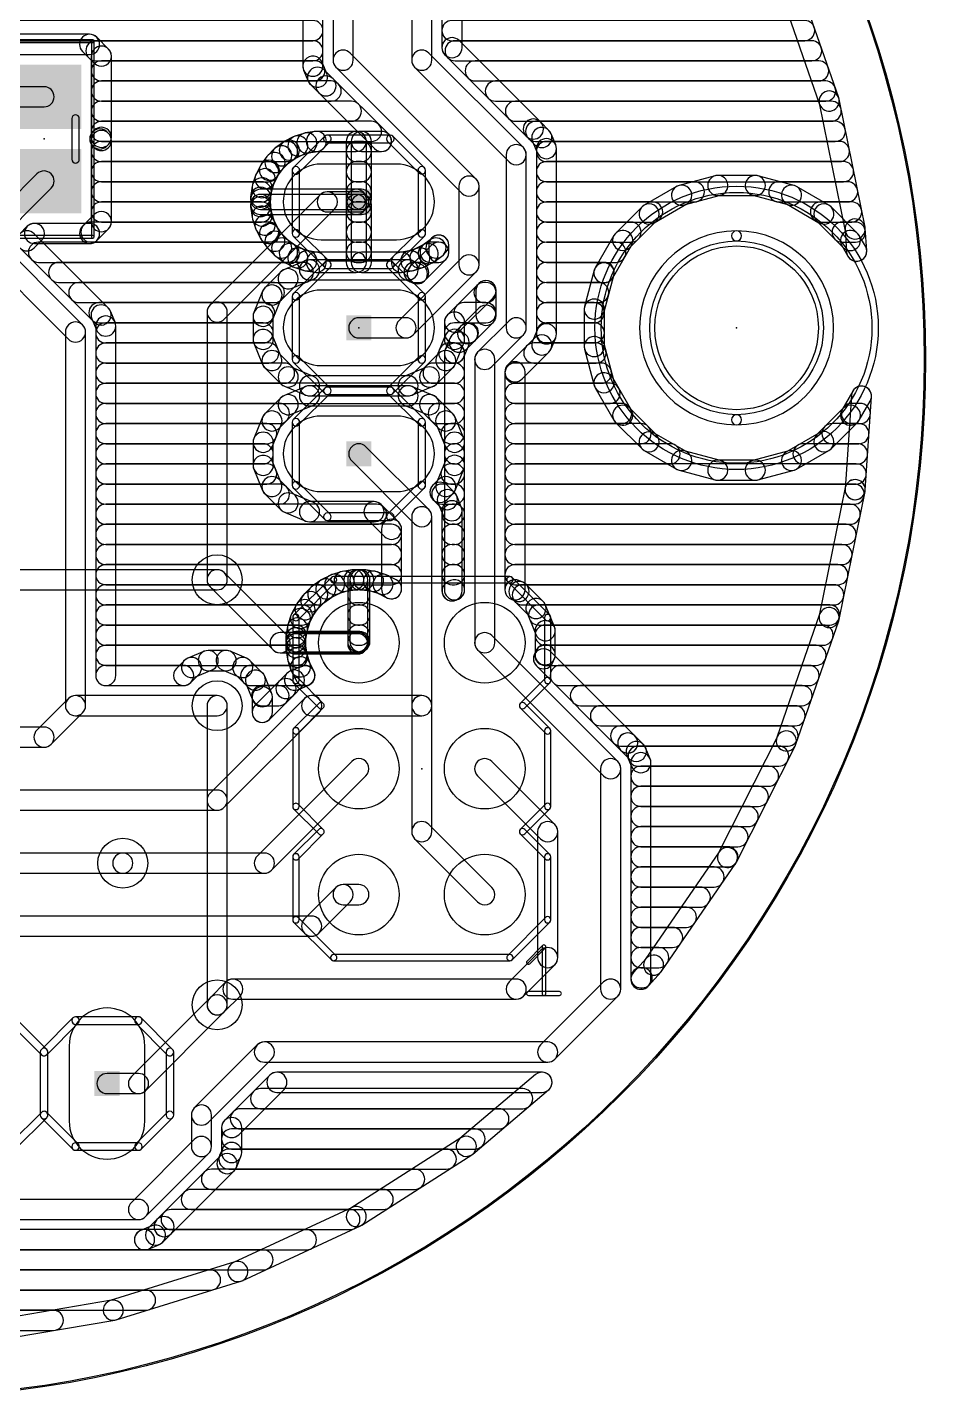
# Model space of a CAD drawing. Extents: x 0.6 to 42.5, y 1.3 to 43.2.
# Drawn here: x 24.43 to 42.55, y 1.27 to 28.92 of the extents above; entities that cross this region are included whole.
import ezdxf

# ---------------------------------------------------------------- set-up
doc = ezdxf.new("R2010")
doc.units = 0
for name, color, linetype in [('1', 22, 'CONTINUOUS'), ('16', 175, 'CONTINUOUS'), ('17', 82, 'CONTINUOUS'), ('18', 82, 'CONTINUOUS'), ('20', 7, 'CONTINUOUS'), ('21', 253, 'CONTINUOUS'), ('23', 7, 'CONTINUOUS'), ('39', 22, 'CONTINUOUS'), ('41', 22, 'CONTINUOUS'), ('42', 175, 'CONTINUOUS'), ('51', 253, 'CONTINUOUS')]:
    doc.layers.add(name, color=color, linetype=linetype)

# ---------------------------------------------------------------- blocks, each defined once
blk = doc.blocks.new('ROUNDP')
blk.add_circle((0, 0), 0.5)
blk = doc.blocks.new('RECT')
blk.add_solid([(-0.5, -0.5), (0.5, -0.5), (-0.5, 0.5), (0.5, 0.5)])
blk = doc.blocks.new('LONGP100')
blk.add_lwpolyline([(-0.5, -0.5), (0.5, -0.5, 1), (0.5, 0.5), (-0.5, 0.5, 1)], format="xyb", close=True)
blk = doc.blocks.new('ROUNDV')
blk.add_circle((0, 0), 0.5)

msp = doc.modelspace()

# ---------------------------------------------------------------- linework, layer by layer
at = {"layer": '1'}
for points in [[(32.1818, 31.4325), (32.1818, 28.2575, 1), (32.5882, 28.2575), (32.5882, 31.4325, 1)], [(33.1978, 28.51), (33.1978, 31.5538, 1), (32.7914, 31.5538), (32.7914, 28.51, 1)], [(31.0007, 28.2575), (31.0007, 30.3775, 1), (30.5943, 30.3775), (30.5943, 28.2575, 1)], [(39.5473, 29.8543), (40.4111, 27.3666, 1), (40.795, 27.4999), (39.9312, 29.9876, 1)], [(29.9847, 29.3236), (29.9847, 28.1362, 1), (30.3911, 28.1362), (30.3911, 29.3236, 1)], [(18.9977, 28.6512), (30.1879, 28.6512, 1), (30.1879, 29.0576), (18.9977, 29.0576, 1)], [(32.9946, 28.6512), (40.1095, 28.6512, 1), (40.1095, 29.0576), (32.9946, 29.0576, 1)], [(25.6833, 28.7796), (23.8467, 28.7796, 1), (23.8467, 28.3732), (25.6833, 28.3732, 1)], [(26.0651, 28.482), (25.827, 28.7201, 1), (25.5397, 28.4327), (25.7777, 28.1947, 1)], [(25.8117, 28.2448), (30.1879, 28.2448, 1), (30.1879, 28.6512), (25.8117, 28.6512, 1)], [(26.1246, 26.7017), (26.1246, 28.3383, 1), (25.7182, 28.3383), (25.7182, 26.7017, 1)], [(34.779, 27.013), (33.1383, 28.6537, 1), (32.8509, 28.3663), (34.4916, 26.7256, 1)], [(33.0566, 28.2448), (40.2507, 28.2448, 1), (40.2507, 28.6512), (33.0566, 28.6512, 1)], [(25.9214, 27.8384), (30.2271, 27.8384, 1), (30.2271, 28.2448), (25.9214, 28.2448, 1)], [(30.0002, 28.0585), (30.093, 27.8344, 1), (30.4684, 27.9899), (30.3756, 28.214, 1)], [(33.4812, 25.8612), (30.9412, 28.4012, 1), (30.6538, 28.1138), (33.1938, 25.5738, 1)], [(32.2413, 28.1138), (34.1463, 26.2088, 1), (34.4337, 26.4962), (32.5287, 28.4012, 1)], [(33.463, 27.8384), (40.3918, 27.8384, 1), (40.3918, 28.2448), (33.463, 28.2448, 1)], [(30.137, 27.7685), (30.3085, 27.597, 1), (30.5959, 27.8844), (30.4244, 28.0559, 1)], [(30.3085, 27.597), (31.43, 26.4755, 1), (31.7174, 26.7629), (30.5959, 27.8844, 1)], [(24.765, 27.7232), (21.17, 27.7232, 1), (21.17, 27.3168), (24.765, 27.3168, 1)], [(25.9214, 27.432), (30.5577, 27.432, 1), (30.5577, 27.8384), (25.9214, 27.8384, 1)], [(33.8694, 27.432), (40.5329, 27.432, 1), (40.5329, 27.8384), (33.8694, 27.8384, 1)], [(25.9214, 27.0256), (30.9641, 27.0256, 1), (30.9641, 27.432), (25.9214, 27.432, 1)], [(34.2758, 27.0256), (40.6446, 27.0256, 1), (40.6446, 27.432), (34.2758, 27.432, 1)], [(40.4039, 27.3927), (40.9285, 24.8121, 1), (41.3267, 24.893), (40.8022, 27.4737, 1)], [(26.0334, 26.5263), (26.0651, 26.558, 1), (25.7777, 26.8453), (25.746, 26.8137, 1)], [(26.0651, 26.782), (26.0334, 26.8137, 1), (25.7461, 26.5263), (25.7777, 26.4946, 1)], [(25.9214, 26.6192), (31.3705, 26.6192, 1), (31.3705, 27.0256), (25.9214, 27.0256, 1)], [(26.1246, 25.0017), (26.1246, 26.6383, 1), (25.7182, 26.6383), (25.7182, 25.0017, 1)], [(30.2253, 26.8199), (30.0357, 26.7899, 1), (30.0993, 26.3885), (30.2888, 26.4185, 1)], [(31.0642, 26.8224), (30.257, 26.8224, 1), (30.257, 26.416), (31.0642, 26.416, 1)], [(31.2674, 25.4508), (31.2674, 26.6192, 1), (30.861, 26.6192), (30.861, 25.4508, 1)], [(31.5737, 26.8224), (31.1658, 26.8224, 1), (31.1658, 26.416), (31.5737, 26.416, 1)], [(30.9626, 26.6192), (30.9626, 25.4508, 1), (31.369, 25.4508), (31.369, 26.6192, 1)], [(34.9505, 26.8415), (34.779, 27.013, 1), (34.4916, 26.7256), (34.6631, 26.5541, 1)], [(34.6822, 26.6192), (40.7272, 26.6192, 1), (40.7272, 27.0256), (34.6822, 27.0256, 1)], [(35.0873, 26.5515), (34.9945, 26.7756, 1), (34.6191, 26.62), (34.7119, 26.396, 1)], [(25.9214, 26.2128), (29.6772, 26.2128, 1), (29.6772, 26.6192), (25.9214, 26.6192, 1)], [(29.5946, 26.6071), (29.4393, 26.4943, 1), (29.6782, 26.1656), (29.8334, 26.2784, 1)], [(29.7927, 26.7109), (29.6217, 26.6238, 1), (29.8063, 26.2617), (29.9772, 26.3488, 1)], [(30.0047, 26.7824), (29.8222, 26.7231, 1), (29.9478, 26.3366), (30.1303, 26.3959, 1)], [(31.0642, 26.2128), (31.1658, 26.2128, 1), (31.1658, 26.6192), (31.0642, 26.6192, 1)], [(34.0868, 26.3525), (34.0868, 22.86, 1), (34.4932, 22.86), (34.4932, 26.3525, 1)], [(35.1028, 22.7387), (35.1028, 26.4738, 1), (34.6964, 26.4738), (34.6964, 22.7387, 1)], [(34.8996, 26.2128), (40.8098, 26.2128, 1), (40.8098, 26.6192), (34.8996, 26.6192, 1)], [(29.2587, 26.3137), (29.1459, 26.1584, 1), (29.4746, 25.9196), (29.5874, 26.0748, 1)], [(29.4151, 26.4736), (29.2794, 26.3379, 1), (29.5667, 26.0506), (29.7024, 26.1863, 1)], [(23.7037, 24.4713), (24.9087, 25.6763, 1), (24.6213, 25.9637), (23.4163, 24.7587, 1)], [(25.9214, 25.8064), (29.2953, 25.8064, 1), (29.2953, 26.2128), (25.9214, 26.2128, 1)], [(29.0299, 25.9308), (28.9706, 25.7483, 1), (29.3571, 25.6227), (29.4164, 25.8052, 1)], [(29.1292, 26.1312), (29.0421, 25.9603, 1), (29.4042, 25.7758), (29.4913, 25.9467, 1)], [(31.0642, 25.8064), (31.1658, 25.8064, 1), (31.1658, 26.2128), (31.0642, 26.2128, 1)], [(34.8996, 25.8064), (40.8924, 25.8064, 1), (40.8924, 26.2128), (34.8996, 26.2128, 1)], [(25.9214, 25.4), (29.1508, 25.4, 1), (29.1508, 25.8064), (25.9214, 25.8064, 1)], [(28.9631, 25.7173), (28.9331, 25.5277, 1), (29.3345, 25.4642), (29.3645, 25.6537, 1)], [(31.0642, 25.4), (31.1658, 25.4, 1), (31.1658, 25.8064), (31.0642, 25.8064, 1)], [(33.5407, 24.13), (33.5407, 25.7175, 1), (33.1343, 25.7175), (33.1343, 24.13, 1)], [(34.8996, 25.4), (37.8832, 25.4, 1), (37.8832, 25.8064), (34.8996, 25.8064, 1)], [(37.5255, 25.7106), (36.8711, 25.3327, 1), (37.0743, 24.9808), (37.7287, 25.3586, 1)], [(38.3045, 25.9265), (37.5746, 25.7309, 1), (37.6797, 25.3383), (38.4097, 25.5339, 1)], [(39.1129, 25.9334), (38.3571, 25.9334, 1), (38.3571, 25.527), (39.1129, 25.527, 1)], [(39.8954, 25.7309), (39.1655, 25.9265, 1), (39.0603, 25.5339), (39.7903, 25.3383, 1)], [(39.5868, 25.4), (40.975, 25.4, 1), (40.975, 25.8064), (39.5868, 25.8064, 1)], [(40.5989, 25.3327), (39.9445, 25.7106, 1), (39.7413, 25.3586), (40.3957, 24.9808, 1)], [(30.3363, 25.5437), (28.1138, 23.3212, 1), (28.4012, 23.0338), (30.6237, 25.2563, 1)], [(28.9306, 25.496), (28.9306, 25.4508, 1), (29.337, 25.4508), (29.337, 25.4959, 1)], [(29.1338, 25.2476), (31.0642, 25.2476, 1), (31.0642, 25.654), (29.1338, 25.654, 1)], [(31.0642, 25.5524), (29.1338, 25.5524, 1), (29.1338, 25.146), (31.0642, 25.146, 1)], [(28.9306, 25.3492), (28.9306, 25.304, 1), (29.337, 25.304), (29.337, 25.3492, 1)], [(28.9331, 25.2723), (28.9631, 25.0827, 1), (29.3645, 25.1463), (29.3345, 25.3358, 1)], [(31.115, 25.6032), (30.48, 25.6032, 1), (30.48, 25.1968), (31.115, 25.1968, 1)], [(30.861, 25.4508), (30.861, 25.3492, 1), (31.2674, 25.3492), (31.2674, 25.4508, 1)], [(31.1658, 25.654), (31.0642, 25.654, 1), (31.0642, 25.2476), (31.1658, 25.2476, 1)], [(31.2674, 24.1808), (31.2674, 25.3492, 1), (30.861, 25.3492), (30.861, 24.1808, 1)], [(31.0642, 25.146), (31.1658, 25.146, 1), (31.1658, 25.5524), (31.0642, 25.5524, 1)], [(30.9626, 25.3492), (30.9626, 24.1808, 1), (31.369, 24.1808), (31.369, 25.3492, 1)], [(25.827, 24.6199), (26.0651, 24.858, 1), (25.7777, 25.1453), (25.5397, 24.9073, 1)], [(25.9214, 24.9936), (29.1508, 24.9936, 1), (29.1508, 25.4), (25.9214, 25.4, 1)], [(28.9706, 25.0517), (29.0299, 24.8692, 1), (29.4164, 24.9948), (29.3571, 25.1773, 1)], [(31.0642, 24.9936), (31.1658, 24.9936, 1), (31.1658, 25.4), (31.0642, 25.4, 1)], [(34.8996, 24.9936), (37.0421, 24.9936, 1), (37.0421, 25.4), (34.8996, 25.4, 1)], [(36.829, 25.3004), (36.2946, 24.766, 1), (36.582, 24.4787), (37.1163, 25.013, 1)], [(40.4279, 24.9936), (41.0576, 24.9936, 1), (41.0576, 25.4), (40.4279, 25.4, 1)], [(41.1754, 24.766), (40.641, 25.3004, 1), (40.3537, 25.013), (40.888, 24.4787, 1)], [(24.5658, 24.4713), (24.7144, 24.6199, 1), (24.427, 24.9073), (24.2784, 24.7587, 1)], [(24.5707, 24.5604), (25.6833, 24.5604, 1), (25.6833, 24.9668), (24.5707, 24.9668, 1)], [(25.7101, 24.5872), (29.2953, 24.5872, 1), (29.2953, 24.9936), (25.7101, 24.9936, 1)], [(29.0421, 24.8397), (29.1292, 24.6687, 1), (29.4913, 24.8533), (29.4042, 25.0242, 1)], [(29.1459, 24.6416), (29.2587, 24.4863, 1), (29.5874, 24.7252), (29.4746, 24.8804, 1)], [(31.0642, 24.5872), (31.1658, 24.5872, 1), (31.1658, 24.9936), (31.0642, 24.9936, 1)], [(34.8996, 24.5872), (36.6063, 24.5872, 1), (36.6063, 24.9936), (34.8996, 24.9936, 1)], [(40.8637, 24.5872), (41.1317, 24.5872, 1), (41.1317, 24.9936), (40.8637, 24.9936, 1)], [(40.9248, 24.839), (40.9548, 24.3908, 1), (41.3603, 24.4179), (41.3303, 24.8661, 1)], [(25.5437, 22.9187), (23.7037, 24.7587, 1), (23.4163, 24.4713), (25.2563, 22.6313, 1)], [(26.0605, 23.264), (24.5658, 24.7587, 1), (24.2784, 24.4713), (25.7731, 22.9766, 1)], [(29.2794, 24.4621), (29.4151, 24.3264, 1), (29.7024, 24.6137), (29.5667, 24.7494, 1)], [(29.4393, 24.3057), (29.5946, 24.1929, 1), (29.8334, 24.5216), (29.6782, 24.6344, 1)], [(32.6354, 24.1929), (32.7907, 24.3057, 1), (32.5518, 24.6344), (32.3966, 24.5216, 1)], [(32.8149, 24.3264), (32.8716, 24.383, 1), (32.5842, 24.6704), (32.5276, 24.6137, 1)], [(32.5247, 24.5267), (32.5247, 24.3825, 1), (32.9311, 24.3825), (32.9311, 24.5267, 1)], [(36.2623, 24.7239), (35.8844, 24.0695, 1), (36.2364, 23.8663), (36.6142, 24.5207, 1)], [(41.3336, 24.506), (41.2077, 24.7239, 1), (40.8558, 24.5207), (40.9816, 24.3027, 1)], [(24.6531, 24.1808), (29.6772, 24.1808, 1), (29.6772, 24.5872), (24.6531, 24.5872, 1)], [(29.6217, 24.1762), (29.7927, 24.0891, 1), (29.9772, 24.4512), (29.8063, 24.5383, 1)], [(29.8222, 24.0769), (30.0047, 24.0176, 1), (30.1303, 24.4041), (29.9478, 24.4634, 1)], [(30.0357, 24.0101), (30.2253, 23.9801, 1), (30.2888, 24.3815), (30.0993, 24.4115, 1)], [(30.257, 23.9776), (31.0642, 23.9776, 1), (31.0642, 24.384), (30.257, 24.384, 1)], [(31.0642, 24.1808), (31.1658, 24.1808, 1), (31.1658, 24.5872), (31.0642, 24.5872, 1)], [(31.1658, 23.9776), (31.973, 23.9776, 1), (31.973, 24.384), (31.1658, 24.384, 1)], [(32.0047, 23.9801), (32.1943, 24.0101, 1), (32.1307, 24.4115), (31.9412, 24.3815, 1)], [(32.2253, 24.0176), (32.4078, 24.0769, 1), (32.2822, 24.4634), (32.0997, 24.4041, 1)], [(32.5842, 24.5262), (32.1527, 24.0946, 1), (32.44, 23.8073), (32.8716, 24.2388, 1)], [(32.4373, 24.0891), (32.6082, 24.1762, 1), (32.4237, 24.5383), (32.2528, 24.4512, 1)], [(32.5528, 24.1808), (32.7279, 24.1808, 1), (32.7279, 24.5872), (32.5528, 24.5872, 1)], [(34.8996, 24.1808), (36.3007, 24.1808, 1), (36.3007, 24.5872), (34.8996, 24.5872, 1)], [(25.0595, 23.7744), (29.998, 23.7744, 1), (29.998, 24.1808), (25.0595, 24.1808, 1)], [(30.0428, 24.2161), (29.6134, 24.0383, 1), (29.7689, 23.6628), (30.1983, 23.8407, 1)], [(32.1094, 24.2316), (30.1206, 24.2316, 1), (30.1206, 23.8252), (32.1094, 23.8252, 1)], [(32.2112, 22.7163), (33.4812, 23.9863, 1), (33.1938, 24.2737), (31.9238, 23.0037, 1)], [(32.3741, 24.1387), (32.1872, 24.2161, 1), (32.0316, 23.8407), (32.2186, 23.7632, 1)], [(32.232, 23.7744), (32.323, 23.7744, 1), (32.323, 24.1808), (32.232, 24.1808, 1)], [(34.8996, 23.7744), (36.066, 23.7744, 1), (36.066, 24.1808), (34.8996, 24.1808, 1)], [(35.8641, 24.0204), (35.6685, 23.2905, 1), (36.0611, 23.1853), (36.2567, 23.9153, 1)], [(29.5475, 23.9942), (29.2188, 23.6655, 1), (29.5062, 23.3782), (29.8348, 23.7068, 1)], [(33.1891, 22.8321), (33.8241, 23.4671, 1), (33.5367, 23.7545), (32.9017, 23.1195, 1)], [(33.4772, 23.6108), (33.4772, 23.1125, 1), (33.8836, 23.1125), (33.8836, 23.6108, 1)], [(25.4659, 23.368), (29.4118, 23.368, 1), (29.4118, 23.7744), (25.4659, 23.7744, 1)], [(29.1747, 23.5996), (28.9969, 23.1702, 1), (29.3723, 23.0146), (29.5502, 23.4441, 1)], [(33.6408, 23.368), (33.6804, 23.368, 1), (33.6804, 23.7744), (33.6408, 23.7744, 1)], [(34.8996, 23.368), (35.9541, 23.368, 1), (35.9541, 23.7744), (34.8996, 23.7744, 1)], [(25.8723, 22.9616), (29.2146, 22.9616, 1), (29.2146, 23.368), (25.8723, 23.368, 1)], [(26.1973, 22.974), (26.1045, 23.1981, 1), (25.7291, 23.0425), (25.8219, 22.8185, 1)], [(28.0543, 23.1775), (28.0543, 17.78, 1), (28.4607, 17.78), (28.4607, 23.1775, 1)], [(28.9814, 23.0924), (28.9814, 22.6276, 1), (29.3878, 22.6276), (29.3878, 23.0924, 1)], [(33.2344, 22.9616), (33.6804, 22.9616, 1), (33.6804, 23.368), (33.2344, 23.368, 1)], [(33.5367, 23.2562), (33.166, 22.8855, 1), (33.4534, 22.5981), (33.8241, 22.9688, 1)], [(34.8996, 22.9616), (35.8648, 22.9616, 1), (35.8648, 23.368), (34.8996, 23.368, 1)], [(35.6616, 23.2379), (35.6616, 22.4821, 1), (36.068, 22.4821), (36.068, 23.2379, 1)], [(25.6032, 15.24), (25.6032, 22.775, 1), (25.1968, 22.775), (25.1968, 15.24, 1)], [(26.2128, 15.8496), (26.2128, 22.8963, 1), (25.8064, 22.8963), (25.8064, 15.8496, 1)], [(26.0096, 22.5552), (29.1846, 22.5552, 1), (29.1846, 22.9616), (26.0096, 22.9616, 1)], [(31.115, 22.6568), (32.0675, 22.6568, 1), (32.0675, 23.0632), (31.115, 23.0632, 1)], [(33.2486, 22.6276), (33.2486, 22.9758, 1), (32.8422, 22.9758), (32.8422, 22.6276, 1)], [(33.0454, 22.5552), (33.3263, 22.5552, 1), (33.3263, 22.9616), (33.0454, 22.9616, 1)], [(34.1463, 23.0037), (33.5113, 22.3687, 1), (33.7987, 22.0813), (34.4337, 22.7163, 1)], [(34.8996, 22.5552), (35.8648, 22.5552, 1), (35.8648, 22.9616), (34.8996, 22.9616, 1)], [(28.9969, 22.5498), (29.1747, 22.1204, 1), (29.5502, 22.2759), (29.3723, 22.7053, 1)], [(33.0553, 22.1204), (33.2331, 22.5498, 1), (32.8577, 22.7053), (32.6798, 22.2759, 1)], [(32.9505, 22.6481), (32.8577, 22.424, 1), (33.2331, 22.2685), (33.3259, 22.4925, 1)], [(33.166, 22.8855), (32.9945, 22.714, 1), (33.2819, 22.4266), (33.4534, 22.5981, 1)], [(34.4083, 21.8288), (34.9505, 22.371, 1), (34.6631, 22.6584), (34.1209, 22.1162, 1)], [(34.9945, 22.4369), (35.0873, 22.661, 1), (34.7119, 22.8165), (34.6191, 22.5924, 1)], [(35.6685, 22.4295), (35.8641, 21.6996, 1), (36.2567, 21.8047), (36.0611, 22.5347, 1)], [(26.0096, 22.1488), (29.2988, 22.1488, 1), (29.2988, 22.5552), (26.0096, 22.5552, 1)], [(29.2188, 22.0545), (29.5475, 21.7258, 1), (29.8348, 22.0132), (29.5062, 22.3418, 1)], [(32.6825, 21.7258), (33.0112, 22.0545, 1), (32.7238, 22.3418), (32.3952, 22.0132, 1)], [(32.9312, 22.1488), (33.0478, 22.1488, 1), (33.0478, 22.5552), (32.9312, 22.5552, 1)], [(32.8422, 22.3463), (32.8422, 17.5771, 1), (33.2486, 17.5771), (33.2486, 22.3463, 1)], [(33.4518, 22.225), (33.4518, 16.51, 1), (33.8582, 16.51), (33.8582, 22.225, 1)], [(34.6441, 22.1488), (35.8997, 22.1488, 1), (35.8997, 22.5552), (34.6441, 22.5552, 1)], [(26.0096, 21.7424), (29.615, 21.7424, 1), (29.615, 22.1488), (26.0096, 22.1488, 1)], [(32.615, 21.7424), (33.0454, 21.7424, 1), (33.0454, 22.1488), (32.615, 22.1488, 1)], [(34.4678, 17.5771), (34.4678, 21.9725, 1), (34.0614, 21.9725), (34.0614, 17.5771, 1)], [(34.2646, 21.7424), (36.0086, 21.7424, 1), (36.0086, 22.1488), (34.2646, 22.1488, 1)], [(29.6134, 21.6817), (30.0428, 21.5039, 1), (30.1983, 21.8793), (29.7689, 22.0572, 1)], [(30.1206, 21.4884), (32.1094, 21.4884, 1), (32.1094, 21.8948), (30.1206, 21.8948, 1)], [(32.1872, 21.5039), (32.6166, 21.6817, 1), (32.4611, 22.0572), (32.0316, 21.8793, 1)], [(35.8844, 21.6505), (36.2623, 20.9961, 1), (36.6142, 21.1993), (36.2364, 21.8537, 1)], [(26.0096, 21.336), (33.0454, 21.336, 1), (33.0454, 21.7424), (26.0096, 21.7424, 1)], [(30.0428, 21.6761), (29.6134, 21.4983, 1), (29.7689, 21.1228), (30.1983, 21.3007, 1)], [(32.1094, 21.6916), (30.1206, 21.6916, 1), (30.1206, 21.2852), (32.1094, 21.2852, 1)], [(32.6166, 21.4983), (32.1872, 21.6761, 1), (32.0316, 21.3007), (32.4611, 21.1228, 1)], [(34.2646, 21.336), (36.1833, 21.336, 1), (36.1833, 21.7424), (34.2646, 21.7424, 1)], [(41.2077, 20.9961), (41.4297, 21.3806, 1), (41.0778, 21.5838), (40.8558, 21.1993, 1)], [(41.051, 21.4958), (40.9248, 19.611, 1), (41.3303, 19.5839), (41.4565, 21.4686, 1)], [(26.0096, 20.9296), (29.5134, 20.9296, 1), (29.5134, 21.336), (26.0096, 21.336, 1)], [(29.5475, 21.4542), (29.2188, 21.1255, 1), (29.5062, 20.8382), (29.8348, 21.1668, 1)], [(33.0112, 21.1255), (32.6825, 21.4542, 1), (32.3952, 21.1668), (32.7238, 20.8382, 1)], [(32.7166, 20.9296), (33.0454, 20.9296, 1), (33.0454, 21.336), (32.7166, 21.336, 1)], [(34.2646, 20.9296), (36.418, 20.9296, 1), (36.418, 21.336), (34.2646, 21.336, 1)], [(36.2946, 20.954), (36.829, 20.4196, 1), (37.1163, 20.707), (36.582, 21.2413, 1)], [(40.641, 20.4196), (41.1754, 20.954, 1), (40.888, 21.2413), (40.3537, 20.707, 1)], [(41.052, 20.9296), (41.2304, 20.9296, 1), (41.2304, 21.336), (41.052, 21.336, 1)], [(29.1747, 21.0596), (28.9969, 20.6302, 1), (29.3723, 20.4746), (29.5502, 20.9041, 1)], [(33.2331, 20.6302), (33.0553, 21.0596, 1), (32.6798, 20.9041), (32.8577, 20.4746, 1)], [(26.0096, 20.5232), (29.2567, 20.5232, 1), (29.2567, 20.9296), (26.0096, 20.9296, 1)], [(28.9814, 20.5524), (28.9814, 20.0876, 1), (29.3878, 20.0876), (29.3878, 20.5524, 1)], [(32.9733, 20.5232), (33.0454, 20.5232, 1), (33.0454, 20.9296), (32.9733, 20.9296, 1)], [(33.2486, 20.0876), (33.2486, 20.5524, 1), (32.8422, 20.5524), (32.8422, 20.0876, 1)], [(34.2646, 20.5232), (36.8095, 20.5232, 1), (36.8095, 20.9296), (34.2646, 20.9296, 1)], [(36.8711, 20.3873), (37.5255, 20.0094, 1), (37.7287, 20.3614), (37.0743, 20.7392, 1)], [(39.9445, 20.0094), (40.5989, 20.3873, 1), (40.3957, 20.7392), (39.7413, 20.3614, 1)], [(40.6605, 20.5232), (41.2032, 20.5232, 1), (41.2032, 20.9296), (40.6605, 20.9296, 1)], [(26.0096, 20.1168), (29.1846, 20.1168, 1), (29.1846, 20.5232), (26.0096, 20.5232, 1)], [(32.5287, 19.1937), (31.2587, 20.4637, 1), (30.9713, 20.1763), (32.2413, 18.9063, 1)], [(33.0454, 20.1168), (33.0454, 20.1168, 1), (33.0454, 20.5232), (33.0454, 20.5232, 1)], [(34.2646, 20.1168), (37.394, 20.1168, 1), (37.394, 20.5232), (34.2646, 20.5232, 1)], [(40.076, 20.1168), (41.176, 20.1168, 1), (41.176, 20.5232), (40.076, 20.5232, 1)], [(28.9969, 20.0098), (29.1747, 19.5804, 1), (29.5502, 19.7359), (29.3723, 20.1653, 1)], [(33.0553, 19.5804), (33.2331, 20.0098, 1), (32.8577, 20.1653), (32.6798, 19.7359, 1)], [(37.5746, 19.9891), (38.3045, 19.7935, 1), (38.4097, 20.1861), (37.6797, 20.3817, 1)], [(38.3571, 19.7866), (39.1129, 19.7866, 1), (39.1129, 20.193), (38.3571, 20.193, 1)], [(39.1655, 19.7935), (39.8954, 19.9891, 1), (39.7903, 20.3817), (39.0603, 20.1861, 1)], [(26.0096, 19.7104), (29.2567, 19.7104, 1), (29.2567, 20.1168), (26.0096, 20.1168, 1)], [(32.9733, 19.7104), (33.0454, 19.7104, 1), (33.0454, 20.1168), (32.9733, 20.1168, 1)], [(34.2646, 19.7104), (41.1487, 19.7104, 1), (41.1487, 20.1168), (34.2646, 20.1168, 1)], [(26.0096, 19.304), (29.5134, 19.304, 1), (29.5134, 19.7104), (26.0096, 19.7104, 1)], [(29.2188, 19.5145), (29.5475, 19.1858, 1), (29.8348, 19.4732), (29.5062, 19.8018, 1)], [(32.8969, 19.4002), (33.0112, 19.5145, 1), (32.7238, 19.8018), (32.6095, 19.6875, 1)], [(33.0455, 19.539), (32.8969, 19.6876, 1), (32.6095, 19.4002), (32.7581, 19.2516, 1)], [(32.7899, 19.304), (33.0454, 19.304, 1), (33.0454, 19.7104), (32.7899, 19.7104, 1)], [(34.2646, 19.304), (41.1092, 19.304, 1), (41.1092, 19.7104), (34.2646, 19.7104, 1)], [(40.9285, 19.6379), (40.4039, 17.0573, 1), (40.8022, 16.9763), (41.3267, 19.557, 1)], [(41.1276, 19.8007), (41.1276, 19.8007, 1), (41.1276, 19.3943), (41.1276, 19.3943, 1)], [(29.6134, 19.1417), (30.0428, 18.9639, 1), (30.1983, 19.3393), (29.7689, 19.5172, 1)], [(33.1823, 19.249), (33.0895, 19.4731, 1), (32.7141, 19.3175), (32.8069, 19.0935, 1)], [(33.1978, 17.5561), (33.1978, 19.1713, 1), (32.7914, 19.1713), (32.7914, 17.5561, 1)], [(26.0096, 18.8976), (31.4721, 18.8976, 1), (31.4721, 19.304), (26.0096, 19.304, 1)], [(30.1206, 18.9484), (31.4213, 18.9484, 1), (31.4213, 19.3548), (30.1206, 19.3548, 1)], [(31.2776, 19.0079), (31.6317, 18.6538, 1), (31.9191, 18.9412), (31.565, 19.2953, 1)], [(32.5882, 15.24), (32.5882, 19.05, 1), (32.1818, 19.05), (32.1818, 15.24, 1)], [(32.9946, 18.8976), (33.0454, 18.8976, 1), (33.0454, 19.304), (32.9946, 19.304, 1)], [(34.2646, 18.8976), (41.0266, 18.8976, 1), (41.0266, 19.304), (34.2646, 19.304, 1)], [(26.0096, 18.4912), (31.7754, 18.4912, 1), (31.7754, 18.8976), (26.0096, 18.8976, 1)], [(31.5722, 18.7975), (31.5722, 17.5989, 1), (31.9786, 17.5989), (31.9786, 18.7975, 1)], [(32.9946, 18.4912), (33.0454, 18.4912, 1), (33.0454, 18.8976), (32.9946, 18.8976, 1)], [(34.2646, 18.4912), (40.944, 18.4912, 1), (40.944, 18.8976), (34.2646, 18.8976, 1)], [(26.0096, 18.0848), (31.7754, 18.0848, 1), (31.7754, 18.4912), (26.0096, 18.4912, 1)], [(32.9946, 18.0848), (33.0454, 18.0848, 1), (33.0454, 18.4912), (32.9946, 18.4912, 1)], [(34.2646, 18.0848), (40.8614, 18.0848, 1), (40.8614, 18.4912), (34.2646, 18.4912, 1)], [(26.0096, 17.6784), (31.7754, 17.6784, 1), (31.7754, 18.0848), (26.0096, 18.0848, 1)], [(28.1138, 17.6363), (29.3838, 16.3663, 1), (29.6712, 16.6537), (28.4012, 17.9237, 1)], [(30.9833, 17.9807), (30.7858, 17.9494, 1), (30.8494, 17.548), (31.0468, 17.5793, 1)], [(31.0932, 17.9832), (31.015, 17.9832, 1), (31.015, 17.5768), (31.0932, 17.5768, 1)], [(31.2964, 16.5318), (31.2964, 17.78, 1), (30.89, 17.78), (30.89, 16.5318, 1)], [(31.2149, 17.9832), (31.1368, 17.9832, 1), (31.1368, 17.5768), (31.215, 17.5768, 1)], [(30.9336, 17.78), (30.9336, 16.5318, 1), (31.34, 16.5318), (31.34, 17.78, 1)], [(31.4442, 17.9494), (31.2467, 17.9807, 1), (31.1832, 17.5793), (31.3806, 17.548, 1)], [(32.9946, 17.6784), (33.0454, 17.6784, 1), (33.0454, 18.0848), (32.9946, 18.0848, 1)], [(34.2646, 17.6784), (40.7788, 17.6784, 1), (40.7788, 18.0848), (34.2646, 18.0848, 1)], [(30.3299, 17.7606), (30.1682, 17.6431, 1), (30.4071, 17.3143), (30.5688, 17.4318, 1)], [(30.5352, 17.868), (30.3571, 17.7773, 1), (30.5416, 17.4151), (30.7197, 17.5059, 1)], [(30.7548, 17.942), (30.5647, 17.8802, 1), (30.6903, 17.4937), (30.8804, 17.5555, 1)], [(31.6653, 17.8802), (31.4752, 17.942, 1), (31.3496, 17.5555), (31.5397, 17.4937, 1)], [(31.8677, 17.7799), (31.6948, 17.868, 1), (31.5103, 17.5059), (31.6831, 17.4178, 1)], [(32.9676, 17.7649), (32.9168, 17.7438, 1), (33.0724, 17.3684), (33.1232, 17.3894, 1)], [(34.4234, 17.7313), (34.3424, 17.7649, 1), (34.1868, 17.3894), (34.2679, 17.3559, 1)], [(34.8323, 17.3443), (34.4893, 17.6873, 1), (34.2019, 17.3999), (34.5449, 17.0569, 1)], [(26.0096, 17.272), (30.2842, 17.272, 1), (30.2842, 17.6784), (26.0096, 17.6784, 1)], [(29.9819, 17.4568), (29.8644, 17.2951, 1), (30.1932, 17.0562), (30.3107, 17.2179, 1)], [(30.144, 17.6224), (30.0026, 17.481, 1), (30.29, 17.1937), (30.4313, 17.335, 1)], [(31.0932, 17.272), (31.1368, 17.272, 1), (31.1368, 17.6784), (31.0932, 17.6784, 1)], [(34.414, 17.272), (40.6962, 17.272, 1), (40.6962, 17.6784), (34.414, 17.6784, 1)], [(26.0096, 16.8656), (29.9744, 16.8656, 1), (29.9744, 17.272), (26.0096, 17.272, 1)], [(29.7448, 17.0603), (29.683, 16.8702, 1), (30.0695, 16.7446), (30.1313, 16.9347, 1)], [(29.8477, 17.2679), (29.757, 17.0898, 1), (30.1191, 16.9053), (30.2098, 17.0834, 1)], [(31.0932, 16.8656), (31.1368, 16.8656, 1), (31.1368, 17.272), (31.0932, 17.272, 1)], [(35.0619, 16.8303), (34.8763, 17.2784, 1), (34.5009, 17.1229), (34.6865, 16.6748, 1)], [(34.7432, 16.8656), (40.6136, 16.8656, 1), (40.6136, 17.272), (34.7432, 17.272, 1)], [(40.4111, 17.0834), (39.5473, 14.5957, 1), (39.9312, 14.4624), (40.795, 16.9501, 1)], [(29.6756, 16.8392), (29.6443, 16.6417, 1), (30.0457, 16.5782), (30.077, 16.7756, 1)], [(35.0774, 16.2675), (35.0774, 16.7525, 1), (34.671, 16.7525), (34.671, 16.2675, 1)], [(26.0096, 16.4592), (29.8533, 16.4592, 1), (29.8533, 16.8656), (26.0096, 16.8656, 1)], [(29.5275, 16.3068), (31.115, 16.3068, 1), (31.115, 16.7132), (29.5275, 16.7132, 1)], [(29.6418, 16.61), (29.6418, 16.5318, 1), (30.0482, 16.5318), (30.0482, 16.61, 1)], [(29.845, 16.3286), (31.0932, 16.3286, 1), (31.0932, 16.735), (29.845, 16.735, 1)], [(31.0932, 16.6914), (29.845, 16.6914, 1), (29.845, 16.285), (31.0932, 16.285, 1)], [(29.6418, 16.4882), (29.6418, 16.41, 1), (30.0482, 16.41), (30.0482, 16.4882, 1)], [(29.6443, 16.3783), (29.6756, 16.1808, 1), (30.077, 16.2444), (30.0457, 16.4418, 1)], [(31.0932, 16.4592), (31.1368, 16.4592, 1), (31.1368, 16.8656), (31.0932, 16.8656, 1)], [(31.1368, 16.735), (31.0932, 16.735, 1), (31.0932, 16.3286), (31.1368, 16.3286, 1)], [(30.89, 16.5318), (30.89, 16.4882, 1), (31.2964, 16.4882), (31.2964, 16.5318, 1)], [(33.5113, 16.3663), (36.0513, 13.8263, 1), (36.3387, 14.1137), (33.7987, 16.6537, 1)], [(34.8742, 16.4592), (40.48, 16.4592, 1), (40.48, 16.8656), (34.8742, 16.8656, 1)], [(26.0096, 16.0528), (29.8694, 16.0528, 1), (29.8694, 16.4592), (26.0096, 16.4592, 1)], [(27.9988, 16.3373), (27.6645, 16.1989, 1), (27.82, 15.8234), (28.1543, 15.9619, 1)], [(28.4384, 16.3528), (28.0766, 16.3528, 1), (28.0766, 15.9464), (28.4384, 15.9464, 1)], [(28.8505, 16.1989), (28.5162, 16.3373, 1), (28.3607, 15.9619), (28.695, 15.8234, 1)], [(29.683, 16.1498), (29.7448, 15.9597, 1), (30.1313, 16.0853), (30.0695, 16.2754, 1)], [(35.0284, 16.1087), (35.0619, 16.1897, 1), (34.6865, 16.3452), (34.6529, 16.2642, 1)], [(36.684, 14.6305), (34.9843, 16.3301, 1), (34.697, 16.0428), (36.3966, 14.3431, 1)], [(34.8694, 16.0528), (40.3389, 16.0528, 1), (40.3389, 16.4592), (34.8694, 16.4592, 1)], [(27.5807, 16.0528), (26.0096, 16.0528, 1), (26.0096, 15.6464), (27.5807, 15.6464, 1)], [(26.0096, 15.6464), (27.5807, 15.6464, 1), (27.5807, 16.0528), (26.0096, 16.0528, 1)], [(27.5986, 16.1548), (27.437, 15.9933, 1), (27.7244, 15.7059), (27.8859, 15.8674, 1)], [(29.1723, 15.8989), (28.9164, 16.1548, 1), (28.6291, 15.8674), (28.8849, 15.6116, 1)], [(28.9343, 15.6464), (30.0261, 15.6464, 1), (30.0261, 16.0528), (28.9343, 16.0528, 1)], [(29.951, 16.0322), (29.7394, 15.9445, 1), (29.8949, 15.5691), (30.1065, 15.6567, 1)], [(29.757, 15.9302), (29.8477, 15.7522, 1), (30.2098, 15.9367), (30.1191, 16.1147, 1)], [(35.1775, 15.6464), (40.1977, 15.6464, 1), (40.1977, 16.0528), (35.1775, 16.0528, 1)], [(29.3548, 15.4987), (29.2164, 15.833, 1), (28.8409, 15.6775), (28.9794, 15.3432, 1)], [(29.502, 15.729), (29.0234, 15.2504, 1), (29.3108, 14.963), (29.7894, 15.4416, 1)], [(29.6735, 15.9005), (29.502, 15.729, 1), (29.7894, 15.4416), (29.9609, 15.6131, 1)], [(29.1579, 15.24), (29.5036, 15.24, 1), (29.5036, 15.6464), (29.1579, 15.6464, 1)], [(29.3703, 15.1067), (29.3703, 15.4209, 1), (28.9639, 15.4209), (28.9639, 15.1067, 1)], [(35.5839, 15.24), (40.0566, 15.24, 1), (40.0566, 15.6464), (35.5839, 15.6464, 1)], [(24.9087, 14.4613), (25.5437, 15.0963, 1), (25.2563, 15.3837), (24.6213, 14.7487, 1)], [(28.2575, 15.4432), (25.4, 15.4432, 1), (25.4, 15.0368), (28.2575, 15.0368, 1)], [(28.4012, 13.1913), (30.3062, 15.0963, 1), (30.0188, 15.3837), (28.1138, 13.4787, 1)], [(30.1625, 15.0368), (32.385, 15.0368, 1), (32.385, 15.4432), (30.1625, 15.4432, 1)], [(32.5882, 12.7), (32.5882, 15.24, 1), (32.1818, 15.24), (32.1818, 12.7, 1)], [(35.9903, 14.8336), (39.9155, 14.8336, 1), (39.9155, 15.24), (35.9903, 15.24, 1)], [(23.609, 14.4018), (24.765, 14.4018, 1), (24.765, 14.8082), (23.609, 14.8082, 1)], [(36.3967, 14.4272), (39.7744, 14.4272, 1), (39.7744, 14.8336), (36.3967, 14.8336, 1)], [(36.8555, 14.459), (36.684, 14.6305, 1), (36.3966, 14.3431), (36.5681, 14.1716, 1)], [(36.5403, 14.69), (36.5403, 14.69, 1), (36.5403, 14.2836), (36.5403, 14.2836, 1)], [(39.5578, 14.6207), (38.3701, 12.2703, 1), (38.7329, 12.087), (39.9206, 14.4374, 1)], [(36.9923, 14.169), (36.8995, 14.3931, 1), (36.5241, 14.2375), (36.6169, 14.0135, 1)], [(36.7496, 14.0208), (39.5851, 14.0208, 1), (39.5851, 14.4272), (36.7496, 14.4272, 1)], [(29.3537, 11.9213), (31.2587, 13.8263, 1), (30.9713, 14.1137), (29.0663, 12.2087, 1)], [(35.0687, 12.8437), (33.7987, 14.1137, 1), (33.5113, 13.8263), (34.7813, 12.5563, 1)], [(35.9918, 13.97), (35.9918, 9.525, 1), (36.3982, 9.525), (36.3982, 13.97, 1)], [(37.0078, 9.7239), (37.0078, 14.0913, 1), (36.6014, 14.0913), (36.6014, 9.7239, 1)], [(36.8046, 13.6144), (39.3797, 13.6144, 1), (39.3797, 14.0208), (36.8046, 14.0208, 1)], [(36.8046, 13.208), (39.1743, 13.208, 1), (39.1743, 13.6144), (36.8046, 13.6144, 1)], [(23.609, 13.1318), (28.2575, 13.1318, 1), (28.2575, 13.5382), (23.609, 13.5382, 1)], [(36.8046, 12.8016), (38.969, 12.8016, 1), (38.969, 13.208), (36.8046, 13.208, 1)], [(33.7987, 11.5737), (32.5287, 12.8437, 1), (32.2413, 12.5563), (33.5113, 11.2863, 1)], [(35.1282, 10.16), (35.1282, 12.7, 1), (34.7218, 12.7), (34.7218, 10.16, 1)], [(36.8046, 12.3952), (38.7636, 12.3952, 1), (38.7636, 12.8016), (36.8046, 12.8016, 1)], [(23.609, 11.8618), (26.3525, 11.8618, 1), (26.3525, 12.2682), (23.609, 12.2682, 1)], [(26.3525, 11.8618), (29.21, 11.8618, 1), (29.21, 12.2682), (26.3525, 12.2682, 1)], [(36.8046, 11.9888), (38.5582, 11.9888, 1), (38.5582, 12.3952), (36.8046, 12.3952, 1)], [(38.384, 12.2937), (36.8936, 10.1226, 1), (37.2286, 9.8926), (38.719, 12.0637, 1)], [(36.8046, 11.5824), (38.2817, 11.5824, 1), (38.2817, 11.9888), (36.8046, 11.9888, 1)], [(30.6538, 11.5737), (30.0188, 10.9387, 1), (30.3062, 10.6513), (30.9412, 11.2863, 1)], [(31.115, 11.6332), (30.7975, 11.6332, 1), (30.7975, 11.2268), (31.115, 11.2268, 1)], [(36.8046, 11.176), (38.0027, 11.176, 1), (38.0027, 11.5824), (36.8046, 11.5824, 1)], [(36.8046, 10.7696), (37.7237, 10.7696, 1), (37.7237, 11.176), (36.8046, 11.176, 1)], [(30.1625, 10.9982), (23.1775, 10.9982, 1), (23.1775, 10.5918), (30.1625, 10.5918, 1)], [(36.8046, 10.3632), (37.4447, 10.3632, 1), (37.4447, 10.7696), (36.8046, 10.7696, 1)], [(34.7813, 10.3037), (34.1463, 9.6687, 1), (34.4337, 9.3813), (35.0687, 10.0163, 1)], [(36.8046, 9.9568), (37.1658, 9.9568, 1), (37.1658, 10.3632), (36.8046, 10.3632, 1)], [(36.9104, 10.1439), (36.6539, 9.8602, 1), (36.9553, 9.5876), (37.2118, 9.8713, 1)], [(36.8046, 9.5504), (36.8314, 9.5504, 1), (36.8314, 9.9568), (36.8046, 9.9568, 1)], [(28.4313, 9.6687), (28.1138, 9.3512, 1), (28.4012, 9.0638), (28.7187, 9.3813, 1)], [(34.29, 9.7282), (28.575, 9.7282, 1), (28.575, 9.3218), (34.29, 9.3218, 1)], [(36.0513, 9.6687), (34.7813, 8.3987, 1), (35.0687, 8.1113), (36.3387, 9.3813, 1)], [(26.8137, 7.4763), (28.4012, 9.0638, 1), (28.1138, 9.3512), (26.5263, 7.7637, 1)], [(29.0663, 8.3987), (27.7963, 7.1287, 1), (28.0837, 6.8413), (29.3537, 8.1113, 1)], [(34.925, 8.4582), (29.21, 8.4582, 1), (29.21, 8.0518), (34.925, 8.0518, 1)], [(26.035, 7.4168), (26.67, 7.4168, 1), (26.67, 7.8232), (26.035, 7.8232, 1)], [(28.6933, 6.5888), (29.6062, 7.5017, 1), (29.3188, 7.7891), (28.4059, 6.8762, 1)], [(29.4625, 7.4422), (34.8108, 7.4422, 1), (34.8108, 7.8486), (29.4625, 7.8486, 1)], [(34.6796, 7.8006), (33.1524, 6.5094, 1), (33.4148, 6.1991), (34.942, 7.4902, 1)], [(29.1323, 7.112), (34.4202, 7.112, 1), (34.4202, 7.5184), (29.1323, 7.5184, 1)], [(27.7368, 6.985), (27.7368, 6.35, 1), (28.1432, 6.35), (28.1432, 6.985, 1)], [(28.7528, 6.2287), (28.7528, 6.7325, 1), (28.3464, 6.7325), (28.3464, 6.2287, 1)], [(28.7259, 6.7056), (33.9395, 6.7056, 1), (33.9395, 7.112), (28.7259, 7.112, 1)], [(28.5496, 6.2992), (33.4588, 6.2992, 1), (33.4588, 6.7056), (28.5496, 6.7056, 1)], [(27.7963, 6.4937), (26.5263, 5.2237, 1), (26.8137, 4.9363), (28.0837, 6.2063, 1)], [(28.6445, 5.9269), (28.7373, 6.151, 1), (28.3619, 6.3065), (28.2691, 6.0824, 1)], [(33.1743, 6.5255), (30.9546, 5.1085, 1), (31.1733, 4.766), (33.393, 6.183, 1)], [(27.3305, 4.591), (28.6005, 5.861, 1), (28.3131, 6.1484), (27.0431, 4.8784, 1)], [(28.4946, 5.8928), (32.8791, 5.8928, 1), (32.8791, 6.2992), (28.4946, 6.2992, 1)], [(28.1417, 5.4864), (32.2424, 5.4864, 1), (32.2424, 5.8928), (28.1417, 5.8928, 1)], [(26.67, 5.2832), (20.32, 5.2832, 1), (20.32, 4.8768), (26.67, 4.8768, 1)], [(27.7353, 5.08), (31.6058, 5.08, 1), (31.6058, 5.4864), (27.7353, 5.4864, 1)], [(27.3289, 4.6736), (30.9336, 4.6736, 1), (30.9336, 5.08), (27.3289, 5.08, 1)], [(30.9784, 5.1216), (28.5896, 4.0131, 1), (28.7607, 3.6444), (31.1495, 4.7529, 1)], [(26.869, 4.2827), (27.0931, 4.3755, 1), (26.9375, 4.7509), (26.7135, 4.6581, 1)], [(27.159, 4.4195), (27.3305, 4.591, 1), (27.0431, 4.8784), (26.8716, 4.7069, 1)], [(27.39, 4.7347), (27.39, 4.7347, 1), (26.9836, 4.7347), (26.9836, 4.7347, 1)], [(20.1987, 4.2672), (26.7913, 4.2672, 1), (26.7913, 4.6736), (20.1987, 4.6736, 1)], [(26.7913, 4.2672), (30.0579, 4.2672, 1), (30.0579, 4.6736), (26.7913, 4.6736, 1)], [(14.0165, 3.8608), (29.1821, 3.8608, 1), (29.1821, 4.2672), (14.0165, 4.2672, 1)], [(28.615, 4.0228), (26.0998, 3.2426, 1), (26.2202, 2.8545), (28.7354, 3.6347, 1)], [(15.0717, 3.4544), (28.1234, 3.4544, 1), (28.1234, 3.8608), (15.0717, 3.8608, 1)], [(16.3595, 3.048), (26.8133, 3.048, 1), (26.8133, 3.4544), (16.3595, 3.4544, 1)], [(18.0649, 2.6416), (24.9521, 2.6416, 1), (24.9521, 3.048), (18.0649, 3.048, 1)], [(26.1262, 3.2489), (23.5294, 2.8109, 1), (23.597, 2.4102), (26.1938, 2.8482, 1)]]:
    msp.add_lwpolyline(points, format="xyb", close=True, dxfattribs=at)
at = {"layer": '16'}
for points in [[(20.32, 17.5768), (28.2575, 17.5768, 1), (28.2575, 17.9832), (20.32, 17.9832, 1)], [(28.4607, 9.2075), (28.4607, 15.24, 1), (28.0543, 15.24), (28.0543, 9.2075, 1)], [(15.24, 11.8618), (26.3525, 11.8618, 1), (26.3525, 12.2682), (15.24, 12.2682, 1)]]:
    msp.add_lwpolyline(points, format="xyb", close=True, dxfattribs=at)
at = {"layer": '20'}
for centre, radius in [((21.59, 22.225), 20.9581), ((21.59, 22.225), 20.9327), ((38.735, 22.86), 1.651)]:
    msp.add_circle(centre, radius, dxfattribs=at)
at = {"layer": '21'}
for points in [[(29.8989, 25.9811), (30.5339, 26.6161, 1), (30.4261, 26.7239), (29.7911, 26.0889, 1)], [(30.48, 26.5938), (31.75, 26.5938, 1), (31.75, 26.7462), (30.48, 26.7462, 1)], [(31.6961, 26.6161), (32.3311, 25.9811, 1), (32.4389, 26.0889), (31.8039, 26.7239, 1)], [(29.9212, 24.765), (29.9212, 26.035, 1), (29.7688, 26.035), (29.7688, 24.765, 1)], [(32.3088, 26.035), (32.3088, 24.765, 1), (32.4612, 24.765), (32.4612, 26.035, 1)], [(30.5339, 24.1839), (29.8989, 24.8189, 1), (29.7911, 24.7111), (30.4261, 24.0761, 1)], [(32.3311, 24.8189), (31.6961, 24.1839, 1), (31.8039, 24.0761), (32.4389, 24.7111, 1)], [(29.8989, 23.4411), (30.5339, 24.0761, 1), (30.4261, 24.1839), (29.7911, 23.5489, 1)], [(30.48, 24.0538), (31.75, 24.0538, 1), (31.75, 24.2062), (30.48, 24.2062, 1)], [(31.6961, 24.0761), (32.3311, 23.4411, 1), (32.4389, 23.5489), (31.8039, 24.1839, 1)], [(29.9212, 22.225), (29.9212, 23.495, 1), (29.7688, 23.495), (29.7688, 22.225, 1)], [(32.3088, 23.495), (32.3088, 22.225, 1), (32.4612, 22.225), (32.4612, 23.495, 1)], [(30.5339, 21.6439), (29.8989, 22.2789, 1), (29.7911, 22.1711), (30.4261, 21.5361, 1)], [(32.3311, 22.2789), (31.6961, 21.6439, 1), (31.8039, 21.5361), (32.4389, 22.1711, 1)], [(29.8989, 20.9011), (30.5339, 21.5361, 1), (30.4261, 21.6439), (29.7911, 21.0089, 1)], [(30.48, 21.5138), (31.75, 21.5138, 1), (31.75, 21.6662), (30.48, 21.6662, 1)], [(31.6961, 21.5361), (32.3311, 20.9011, 1), (32.4389, 21.0089), (31.8039, 21.6439, 1)], [(29.9212, 19.685), (29.9212, 20.955, 1), (29.7688, 20.955), (29.7688, 19.685, 1)], [(32.3088, 20.955), (32.3088, 19.685, 1), (32.4612, 19.685), (32.4612, 20.955, 1)], [(29.7911, 19.6311), (30.4261, 18.9961, 1), (30.5339, 19.1039), (29.8989, 19.7389, 1)], [(31.8039, 18.9961), (32.4389, 19.6311, 1), (32.3311, 19.7389), (31.6961, 19.1039, 1)], [(30.48, 18.9738), (31.75, 18.9738, 1), (31.75, 19.1262), (30.48, 19.1262, 1)], [(29.8899, 16.9731), (30.6519, 17.7351, 1), (30.5621, 17.8249), (29.8001, 17.0629, 1)], [(30.607, 17.7165), (34.163, 17.7165, 1), (34.163, 17.8435), (30.607, 17.8435, 1)], [(34.1181, 17.7351), (34.8801, 16.9731, 1), (34.9699, 17.0629), (34.2079, 17.8249, 1)], [(29.9085, 15.748), (29.9085, 17.018, 1), (29.7815, 17.018), (29.7815, 15.748, 1)], [(34.8615, 17.018), (34.8615, 15.748, 1), (34.9885, 15.748), (34.9885, 17.018, 1)], [(30.3979, 15.2849), (29.8899, 15.7929, 1), (29.8001, 15.7031), (30.3081, 15.1951, 1)], [(34.8801, 15.7929), (34.3721, 15.2849, 1), (34.4619, 15.1951), (34.9699, 15.7031, 1)], [(29.8899, 14.6871), (30.3979, 15.1951, 1), (30.3081, 15.2849), (29.8001, 14.7769, 1)], [(34.3721, 15.1951), (34.8801, 14.6871, 1), (34.9699, 14.7769), (34.4619, 15.2849, 1)], [(29.9085, 13.208), (29.9085, 14.732, 1), (29.7815, 14.732), (29.7815, 13.208, 1)], [(34.8615, 14.732), (34.8615, 13.208, 1), (34.9885, 13.208), (34.9885, 14.732, 1)], [(30.3979, 12.7449), (29.8899, 13.2529, 1), (29.8001, 13.1631), (30.3081, 12.6551, 1)], [(34.8801, 13.2529), (34.3721, 12.7449, 1), (34.4619, 12.6551), (34.9699, 13.1631, 1)], [(29.8899, 12.1471), (30.3979, 12.6551, 1), (30.3081, 12.7449), (29.8001, 12.2369, 1)], [(34.3721, 12.6551), (34.8801, 12.1471, 1), (34.9699, 12.2369), (34.4619, 12.7449, 1)], [(29.9085, 10.922), (29.9085, 12.192, 1), (29.7815, 12.192), (29.7815, 10.922, 1)], [(34.8615, 12.192), (34.8615, 10.922, 1), (34.9885, 10.922), (34.9885, 12.192, 1)], [(30.6519, 10.2049), (29.8899, 10.9669, 1), (29.8001, 10.8771), (30.5621, 10.1151, 1)], [(34.8801, 10.9669), (34.1181, 10.2049, 1), (34.2079, 10.1151), (34.9699, 10.8771, 1)], [(34.5625, 10.0362), (34.8761, 10.3498, 1), (34.8222, 10.4036), (34.5086, 10.0901, 1)], [(34.811, 10.3767), (34.811, 9.4361, 1), (34.8872, 9.4361), (34.8872, 10.3767, 1)], [(34.163, 10.2235), (30.607, 10.2235, 1), (30.607, 10.0965), (34.163, 10.0965, 1)], [(34.5356, 9.398), (35.1626, 9.398, 1), (35.1626, 9.4742), (34.5356, 9.4742, 1)], [(24.0761, 8.8361), (24.7111, 8.2011, 1), (24.8189, 8.3089), (24.1839, 8.9439, 1)], [(25.3461, 8.9439), (24.7111, 8.3089, 1), (24.8189, 8.2011), (25.4539, 8.8361, 1)], [(25.4, 8.8138), (26.67, 8.8138, 1), (26.67, 8.9662), (25.4, 8.9662, 1)], [(26.6161, 8.8361), (27.2511, 8.2011, 1), (27.3589, 8.3089), (26.7239, 8.9439, 1)], [(24.6888, 8.255), (24.6888, 6.985, 1), (24.8412, 6.985), (24.8412, 8.255, 1)], [(27.2288, 8.255), (27.2288, 6.985, 1), (27.3812, 6.985), (27.3812, 8.255, 1)], [(24.7111, 7.0389), (24.0761, 6.4039, 1), (24.1839, 6.2961), (24.8189, 6.9311, 1)], [(24.7111, 6.9311), (25.3461, 6.2961, 1), (25.4539, 6.4039), (24.8189, 7.0389, 1)], [(27.2511, 7.0389), (26.6161, 6.4039, 1), (26.7239, 6.2961), (27.3589, 6.9311, 1)], [(26.67, 6.4262), (25.4, 6.4262, 1), (25.4, 6.2738), (26.67, 6.2738, 1)]]:
    msp.add_lwpolyline(points, format="xyb", close=True, dxfattribs=at)
at = {"layer": '23'}
for p in [(24.765, 26.67), (31.115, 22.86), (38.735, 22.86), (32.385, 13.97)]:
    msp.add_point(p, dxfattribs=at)
at = {"layer": '39'}
for points in [[(23.782, 28.6176), (25.748, 28.6176, 1), (25.748, 28.6684), (23.782, 28.6684, 1)], [(25.7226, 28.643), (25.7226, 24.697, 1), (25.7734, 24.697), (25.7734, 28.643, 1)], [(25.748, 24.7224), (23.782, 24.7224, 1), (23.782, 24.6716), (25.748, 24.6716, 1)]]:
    msp.add_lwpolyline(points, format="xyb", close=True, dxfattribs=at)
for radius in [2.8575, 2.7305]:
    msp.add_circle((38.735, 22.86), radius, dxfattribs=at)
at = {"layer": '41'}
for points in [[(38.735, 24.6126, 1), (38.735, 24.8158, 1), (38.735, 20.9042, 1), (38.735, 21.1074, -1)], [(38.735, 21.1074, 1), (38.735, 20.9042, 1), (38.735, 24.8158, 1), (38.735, 24.6126, -1)]]:
    msp.add_lwpolyline(points, format="xyb", close=True, dxfattribs=at)
at = {"layer": '42'}
for points in [[(38.735, 24.6126, 1), (38.735, 24.8158, 1), (38.735, 20.9042, 1), (38.735, 21.1074, -1)], [(38.735, 21.1074, 1), (38.735, 20.9042, 1), (38.735, 24.8158, 1), (38.735, 24.6126, -1)]]:
    msp.add_lwpolyline(points, format="xyb", close=True, dxfattribs=at)
at = {"layer": '51'}
msp.add_lwpolyline([(25.4762, 26.26), (25.4762, 27.08, 1), (25.3238, 27.08), (25.3238, 26.26, 1)], format="xyb", close=True, dxfattribs=at)

# ---------------------------------------------------------------- block references
at = {"layer": '1', "xscale": 1.3, "yscale": 1.5, "rotation": 90}
for p in [(24.765, 27.52), (24.765, 25.82)]:
    msp.add_blockref('RECT', p, dxfattribs=at)
at = {"layer": '17'}
for name, p, xscale, yscale, rotation in [('LONGP100', (31.115, 25.4), 1.524, 1.524, 180), ('LONGP100', (31.115, 25.4), 1.524, 1.524, 180), ('LONGP100', (31.115, 22.86), 1.524, 1.524, 180), ('LONGP100', (31.115, 22.86), 1.524, 1.524, 180), ('LONGP100', (31.115, 20.32), 1.524, 1.524, 180), ('LONGP100', (31.115, 20.32), 1.524, 1.524, 180), ('ROUNDP', (31.115, 16.51), 1.6256, 1.6256, 180), ('ROUNDP', (31.115, 16.51), 1.6256, 1.6256, 180), ('ROUNDP', (33.655, 16.51), 1.6256, 1.6256, 180), ('ROUNDP', (33.655, 16.51), 1.6256, 1.6256, 180), ('ROUNDP', (31.115, 13.97), 1.6256, 1.6256, 180), ('ROUNDP', (31.115, 13.97), 1.6256, 1.6256, 180), ('ROUNDP', (33.655, 13.97), 1.6256, 1.6256, 180), ('ROUNDP', (33.655, 13.97), 1.6256, 1.6256, 180), ('ROUNDP', (31.115, 11.43), 1.6256, 1.6256, 180), ('ROUNDP', (31.115, 11.43), 1.6256, 1.6256, 180), ('ROUNDP', (33.655, 11.43), 1.6256, 1.6256, 180), ('ROUNDP', (33.655, 11.43), 1.6256, 1.6256, 180), ('LONGP100', (26.035, 7.62), 1.524, 1.524, 90), ('LONGP100', (26.035, 7.62), 1.524, 1.524, 90)]:
    msp.add_blockref(name, p, dxfattribs=dict(at, xscale=xscale, yscale=yscale, rotation=rotation))
at = {"layer": '18', "xscale": 1.0064, "yscale": 1.0064}
for p in [(28.2575, 17.78), (28.2575, 17.78), (28.2575, 15.24), (28.2575, 15.24), (26.3525, 12.065), (26.3525, 12.065), (28.2575, 9.2075), (28.2575, 9.2075)]:
    msp.add_blockref('ROUNDV', p, dxfattribs=at)
at = {"layer": '51', "rotation": 90}
for p, xscale, yscale in [((24.7635, 27.4014), 0.65, 1.4), ((24.7635, 25.9282), 0.65, 1.4), ((31.115, 25.4), 0.508, 0.508), ((31.115, 22.86), 0.508, 0.508), ((31.115, 20.32), 0.508, 0.508)]:
    msp.add_blockref('RECT', p, dxfattribs=dict(at, xscale=xscale, yscale=yscale))
at = {"layer": '51', "xscale": 0.508, "yscale": 0.508}
msp.add_blockref('RECT', (26.035, 7.62), dxfattribs=at)

doc.saveas('drawing.dxf')
